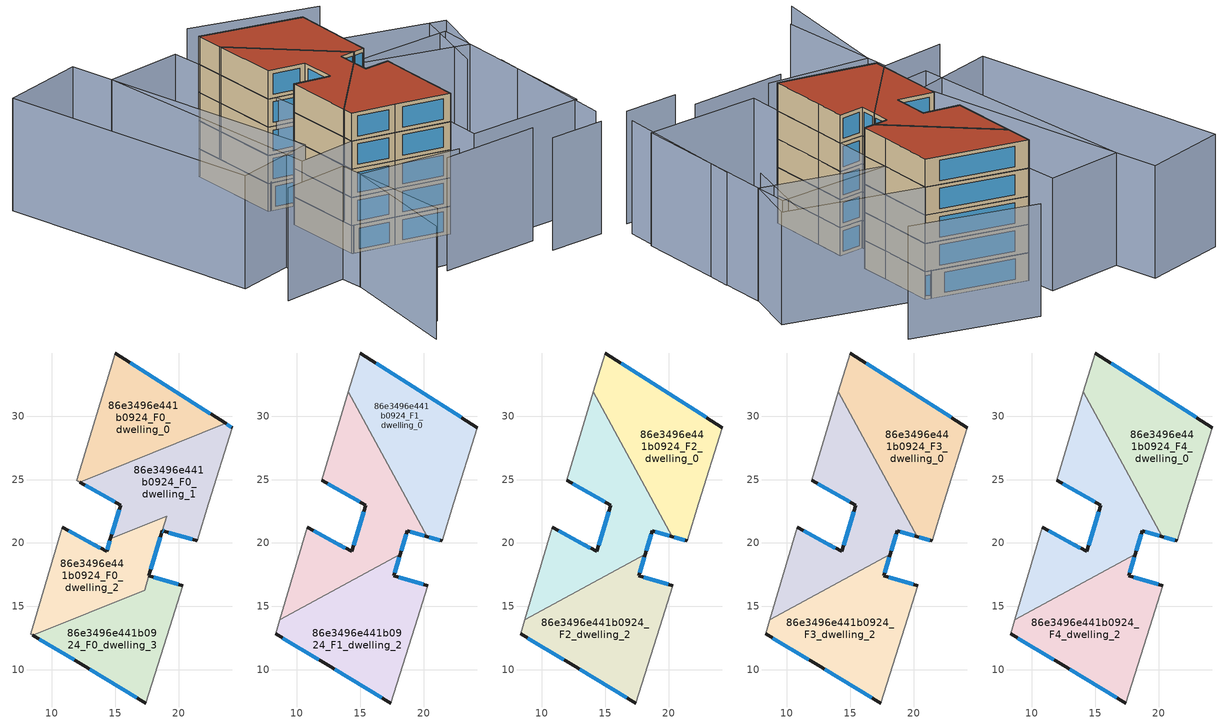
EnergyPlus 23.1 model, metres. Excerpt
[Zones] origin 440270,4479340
86e3496e441b0924_F0_dwelling_0
 floor ground (EU_floor_Construction): 23.71,29.42 14.98,34.99 11.97,24.93 12.21,24.8 z0
 wall outside (EU_wall_Construction): 14.98,34.99 23.71,29.42 z0:3
 wall to 86e3496e441b0924_F0_dwelling_1 (EU_wall_Construction): 23.71,29.42 12.21,24.8 z0:3
 wall adiabatic (EU_wall_Construction): 12.21,24.8 11.97,24.93 14.98,34.99 z0:3
 window (EU_Window_Construction): 16.2,34.21 22.5,30.19 z0.42:2.58
86e3496e441b0924_F0_dwelling_1
 floor ground (EU_floor_Construction): 21.45,20.17 22.38,23.18 24.25,29.08 23.71,29.42 12.21,24.8 15.42,22.98 14.62,20.33 19.06,22.11 18.71,20.96 z0
 wall outside (EU_wall_Construction): 14.62,20.33 15.42,22.98 12.21,24.8 / 23.71,29.42 24.25,29.08 / 21.45,20.17 18.86,20.91 / 18.86,20.92 18.71,20.96 z0:3
 wall adiabatic (EU_wall_Construction): 24.25,29.08 22.38,23.18 21.45,20.17 z0:3
 wall to 86e3496e441b0924_F0_dwelling_2 (EU_wall_Construction): 18.71,20.96 19.06,22.11 / 19.05,22.11 14.62,20.33 z0:3
 window (EU_Window_Construction): 14.73,20.7 15.31,22.61 / 14.98,23.23 12.65,24.55 / 23.79,29.38 24.17,29.13 / 21.09,20.27 19.22,20.81 / 18.84,20.92 18.73,20.95 z0.42:2.58
86e3496e441b0924_F0_dwelling_2
 floor ground (EU_floor_Construction): 17.32,16.27 19.05,22.11 14.62,20.33 14.32,19.33 10.83,21.24 8.32,12.83 8.49,12.72 z0
 wall outside (EU_wall_Construction): 10.83,21.24 14.32,19.33 14.62,20.33 / 18.71,20.96 17.66,17.42 z0:3
 wall adiabatic (EU_wall_Construction): 8.49,12.72 8.32,12.83 10.83,21.24 z0:3
 wall to 86e3496e441b0924_F0_dwelling_3 (EU_wall_Construction): 17.66,17.41 17.32,16.27 8.49,12.72 z0:3
 window (EU_Window_Construction): 11.31,20.98 13.83,19.59 / 14.36,19.47 14.58,20.19 / 18.57,20.47 17.81,17.91 z0.42:2.58
86e3496e441b0924_F0_dwelling_3
 floor ground (EU_floor_Construction): 17.43,7.37 19.3,13.36 20.34,16.63 17.66,17.41 17.32,16.27 8.49,12.72 12.3,10.45 z0
 wall outside (EU_wall_Construction): 17.66,17.41 20.34,16.63 / 17.43,7.37 12.3,10.45 8.49,12.72 z0:3
 wall adiabatic (EU_wall_Construction): 20.34,16.63 19.3,13.36 17.43,7.37 z0:3
 window (EU_Window_Construction): 11.77,10.77 9.02,12.41 / 18.03,17.3 19.97,16.74 / 16.71,7.8 13.01,10.02 z0.42:2.58
86e3496e441b0924_F1_dwelling_0
 floor to 86e3496e441b0924_F0_dwelling_0 (EU_floor_Construction): 23.71,29.42 14.98,34.99 14.07,31.95 16.92,26.69 z3
 floor to 86e3496e441b0924_F0_dwelling_1 (EU_floor_Construction): 21.45,20.17 22.38,23.18 24.25,29.08 23.71,29.42 16.92,26.69 20.28,20.51 z3
 wall outside (EU_wall_Construction): 21.45,20.17 20.28,20.51 / 14.98,34.99 24.25,29.08 z3:6
 wall adiabatic (EU_wall_Construction): 24.25,29.08 22.38,23.18 21.45,20.17 / 14.07,31.95 14.98,34.99 z3:6
 wall to 86e3496e441b0924_F1_dwelling_1 (EU_wall_Construction): 20.28,20.51 14.07,31.95 z3:6
 window (EU_Window_Construction): 21.29,20.22 20.45,20.46 / 16.27,34.17 22.96,29.9 z3.42:5.58
86e3496e441b0924_F1_dwelling_1
 floor to 86e3496e441b0924_F0_dwelling_1 (EU_floor_Construction): 20.28,20.51 16.92,26.69 12.21,24.8 15.42,22.98 14.62,20.33 19.06,22.11 18.71,20.96 18.86,20.92 z3
 floor to 86e3496e441b0924_F0_dwelling_0 (EU_floor_Construction): 16.92,26.69 14.07,31.95 11.97,24.93 12.21,24.8 z3
 floor to 86e3496e441b0924_F0_dwelling_2 (EU_floor_Construction): 18.16,19.11 19.05,22.11 14.62,20.33 14.32,19.33 10.83,21.24 8.66,13.95 z3
 wall outside (EU_wall_Construction): 20.28,20.51 18.71,20.96 18.16,19.11 / 10.83,21.24 14.32,19.33 15.42,22.98 11.97,24.93 z3:6
 wall to 86e3496e441b0924_F1_dwelling_2 (EU_wall_Construction): 18.16,19.11 8.66,13.95 z3:6
 wall adiabatic (EU_wall_Construction): 8.66,13.95 10.83,21.24 / 11.97,24.93 14.07,31.95 z3:6
 window (EU_Window_Construction): 20.07,20.57 18.93,20.89 / 18.64,20.7 18.24,19.37 / 11.31,20.98 13.83,19.59 / 14.47,19.83 15.27,22.47 / 14.94,23.25 12.45,24.66 z3.42:5.58
86e3496e441b0924_F1_dwelling_2
 floor to 86e3496e441b0924_F0_dwelling_2 (EU_floor_Construction): 17.32,16.27 18.16,19.11 8.66,13.95 8.32,12.83 8.5,12.72 z3
 floor to 86e3496e441b0924_F0_dwelling_3 (EU_floor_Construction): 17.43,7.37 19.3,13.36 20.34,16.63 17.66,17.41 17.32,16.27 8.5,12.72 12.3,10.45 z3
 wall outside (EU_wall_Construction): 17.43,7.37 12.3,10.45 8.32,12.83 / 18.16,19.11 17.66,17.41 20.34,16.63 z3:6
 wall adiabatic (EU_wall_Construction): 8.32,12.83 8.66,13.95 / 20.34,16.63 19.3,13.36 17.43,7.37 z3:6
 window (EU_Window_Construction): 16.71,7.8 13.01,10.02 / 11.74,10.78 8.87,12.5 / 18.09,18.87 17.73,17.65 / 18.03,17.3 19.97,16.74 z3.42:5.58
86e3496e441b0924_F2_dwelling_0
 floor to 86e3496e441b0924_F1_dwelling_0 (EU_floor_Construction): 21.45,20.17 22.38,23.18 24.25,29.08 14.98,34.99 14.07,31.95 20.28,20.51 z6
 wall outside (EU_wall_Construction): 21.45,20.17 20.28,20.51 / 14.98,34.99 24.25,29.08 z6:9
 wall adiabatic (EU_wall_Construction): 24.25,29.08 22.38,23.18 21.45,20.17 / 14.07,31.95 14.98,34.99 z6:9
 wall to 86e3496e441b0924_F2_dwelling_1 (EU_wall_Construction): 20.28,20.51 14.07,31.95 z6:9
 window (EU_Window_Construction): 21.29,20.22 20.45,20.46 / 16.27,34.17 22.96,29.9 z6.42:8.58
86e3496e441b0924_F2_dwelling_1
 floor to 86e3496e441b0924_F1_dwelling_1 (EU_floor_Construction): 18.16,19.11 18.71,20.96 20.28,20.51 14.07,31.95 11.97,24.93 15.42,22.98 14.32,19.33 10.83,21.24 8.66,13.95 z6
 wall outside (EU_wall_Construction): 20.28,20.51 18.71,20.96 18.16,19.11 / 10.83,21.24 14.32,19.33 15.42,22.98 11.97,24.93 z6:9
 wall to 86e3496e441b0924_F2_dwelling_2 (EU_wall_Construction): 18.16,19.11 8.66,13.95 z6:9
 wall adiabatic (EU_wall_Construction): 8.66,13.95 10.83,21.24 / 11.97,24.93 14.07,31.95 z6:9
 window (EU_Window_Construction): 20.07,20.57 18.93,20.89 / 18.64,20.7 18.24,19.37 / 11.31,20.98 13.83,19.59 / 14.47,19.83 15.27,22.47 / 14.94,23.25 12.45,24.66 z6.42:8.58
86e3496e441b0924_F2_dwelling_2
 floor to 86e3496e441b0924_F1_dwelling_2 (EU_floor_Construction): 17.43,7.37 19.3,13.36 20.34,16.63 17.66,17.41 18.16,19.11 8.66,13.95 8.32,12.83 12.3,10.45 z6
 wall outside (EU_wall_Construction): 17.43,7.37 12.3,10.45 8.32,12.83 / 18.16,19.11 17.66,17.41 20.34,16.63 z6:9
 wall adiabatic (EU_wall_Construction): 8.32,12.83 8.66,13.95 / 20.34,16.63 19.3,13.36 17.43,7.37 z6:9
 window (EU_Window_Construction): 16.71,7.8 13.01,10.02 / 11.74,10.78 8.87,12.5 / 18.09,18.87 17.73,17.65 / 18.03,17.3 19.97,16.74 z6.42:8.58
86e3496e441b0924_F3_dwelling_0
 floor to 86e3496e441b0924_F2_dwelling_0 (EU_floor_Construction): 21.45,20.17 22.38,23.18 24.25,29.08 14.98,34.99 14.07,31.95 20.28,20.51 z9
 wall outside (EU_wall_Construction): 21.45,20.17 20.28,20.51 / 14.98,34.99 24.25,29.08 z9:12
 wall adiabatic (EU_wall_Construction): 24.25,29.08 22.38,23.18 21.45,20.17 / 14.07,31.95 14.98,34.99 z9:12
 wall to 86e3496e441b0924_F3_dwelling_1 (EU_wall_Construction): 20.28,20.51 14.07,31.95 z9:12
 window (EU_Window_Construction): 21.29,20.22 20.45,20.46 / 16.27,34.17 22.96,29.9 z9.42:11.58
86e3496e441b0924_F3_dwelling_1
 floor to 86e3496e441b0924_F2_dwelling_1 (EU_floor_Construction): 18.16,19.11 18.71,20.96 20.28,20.51 14.07,31.95 11.97,24.93 15.42,22.98 14.32,19.33 10.83,21.24 8.66,13.95 z9
 wall outside (EU_wall_Construction): 20.28,20.51 18.71,20.96 18.16,19.11 / 10.83,21.24 14.32,19.33 15.42,22.98 11.97,24.93 z9:12
 wall to 86e3496e441b0924_F3_dwelling_2 (EU_wall_Construction): 18.16,19.11 8.66,13.95 z9:12
 wall adiabatic (EU_wall_Construction): 8.66,13.95 10.83,21.24 / 11.97,24.93 14.07,31.95 z9:12
 window (EU_Window_Construction): 20.07,20.57 18.93,20.89 / 18.64,20.7 18.24,19.37 / 11.31,20.98 13.83,19.59 / 14.47,19.83 15.27,22.47 / 14.94,23.25 12.45,24.66 z9.42:11.58
86e3496e441b0924_F3_dwelling_2
 floor to 86e3496e441b0924_F2_dwelling_2 (EU_floor_Construction): 17.43,7.37 19.3,13.36 20.34,16.63 17.66,17.41 18.16,19.11 8.66,13.95 8.32,12.83 12.3,10.45 z9
 wall outside (EU_wall_Construction): 17.43,7.37 12.3,10.45 8.32,12.83 / 18.16,19.11 17.66,17.41 20.34,16.63 z9:12
 wall adiabatic (EU_wall_Construction): 8.32,12.83 8.66,13.95 / 20.34,16.63 19.3,13.36 17.43,7.37 z9:12
 window (EU_Window_Construction): 16.71,7.8 13.01,10.02 / 11.74,10.78 8.87,12.5 / 18.09,18.87 17.73,17.65 / 18.03,17.3 19.97,16.74 z9.42:11.58
86e3496e441b0924_F4_dwelling_0
 floor to 86e3496e441b0924_F3_dwelling_0 (EU_floor_Construction): 21.45,20.17 22.38,23.18 24.25,29.08 14.98,34.99 14.07,31.95 20.28,20.51 z12
 wall outside (EU_wall_Construction): 21.45,20.17 20.28,20.51 / 14.98,34.99 24.25,29.08 z12:15
 wall adiabatic (EU_wall_Construction): 24.25,29.08 22.38,23.18 21.45,20.17 / 14.07,31.95 14.98,34.99 z12:15
 wall to 86e3496e441b0924_F4_dwelling_1 (EU_wall_Construction): 20.28,20.51 14.07,31.95 z12:15
 window (EU_Window_Construction): 21.29,20.22 20.45,20.46 / 16.27,34.17 22.96,29.9 z12.42:14.58
 roof outside (EU_roof_Construction): 24.25,29.08 22.38,23.18 21.45,20.17 20.28,20.51 14.07,31.95 14.98,34.99 z15
86e3496e441b0924_F4_dwelling_1
 floor to 86e3496e441b0924_F3_dwelling_1 (EU_floor_Construction): 18.16,19.11 18.71,20.96 20.28,20.51 14.07,31.95 11.97,24.93 15.42,22.98 14.32,19.33 10.83,21.24 8.66,13.95 z12
 wall outside (EU_wall_Construction): 20.28,20.51 18.71,20.96 18.16,19.11 / 10.83,21.24 14.32,19.33 15.42,22.98 11.97,24.93 z12:15
 wall to 86e3496e441b0924_F4_dwelling_2 (EU_wall_Construction): 18.16,19.11 8.66,13.95 z12:15
 wall adiabatic (EU_wall_Construction): 8.66,13.95 10.83,21.24 / 11.97,24.93 14.07,31.95 z12:15
 window (EU_Window_Construction): 20.07,20.57 18.93,20.89 / 18.64,20.7 18.24,19.37 / 11.31,20.98 13.83,19.59 / 14.47,19.83 15.27,22.47 / 14.94,23.25 12.45,24.66 z12.42:14.58
 roof outside (EU_roof_Construction): 14.07,31.95 20.28,20.51 18.71,20.96 18.16,19.11 8.66,13.95 10.83,21.24 14.32,19.33 15.42,22.98 11.97,24.93 z15
86e3496e441b0924_F4_dwelling_2
 floor to 86e3496e441b0924_F3_dwelling_2 (EU_floor_Construction): 17.43,7.37 19.3,13.36 20.34,16.63 17.66,17.41 18.16,19.11 8.66,13.95 8.32,12.83 12.3,10.45 z12
 wall outside (EU_wall_Construction): 17.43,7.37 12.3,10.45 8.32,12.83 / 18.16,19.11 17.66,17.41 20.34,16.63 z12:15
 wall adiabatic (EU_wall_Construction): 8.32,12.83 8.66,13.95 / 20.34,16.63 19.3,13.36 17.43,7.37 z12:15
 window (EU_Window_Construction): 16.71,7.8 13.01,10.02 / 11.74,10.78 8.87,12.5 / 18.09,18.87 17.73,17.65 / 18.03,17.3 19.97,16.74 z12.42:14.58
 roof outside (EU_roof_Construction): 18.16,19.11 17.66,17.41 20.34,16.63 19.3,13.36 17.43,7.37 12.3,10.45 8.32,12.83 8.66,13.95 z15
shading: 19.77,-2.93 25.56,-4.72 / 27.15,-3.01 31.99,11.19 / 10.23,2.97 20.61,-0.06 / -3.53,-4.9 2.43,7.91 / 2.43,7.91 12.59,3.18 / -4.05,11.95 2.99,10.33 / 2.99,10.33 0.02,-2.62 / 30.35,14.06 35.22,21.71 / 32.69,32.7 21.21,40.49 / 1.8,14.23 7.33,40.01 / 7.33,40.01 15.68,38.22 / 15.68,38.22 10.14,12.43 / 10.14,12.43 1.8,14.23 / -4.06,16.95 -1.51,45.67 / -1.51,45.67 7.76,44.85 / 7.76,44.85 5.21,16.13 / 5.21,16.13 -4.06,16.95 / 34.5,19.36 28.43,0.07 / 28.43,0.07 16.3,3.9 / 16.3,3.9 22.38,23.18 / 22.38,23.18 34.5,19.36 / 24.25,29.08 36.7,20.72 / 36.7,20.72 33.37,15.75 / 33.37,15.75 20.91,24.11 / 20.91,24.11 24.25,29.08 z0:12
[Building]
EU S2 Campaign: North Axis=0; Terrain=City; Solar Distribution=FullExterior
[Site:Location]
Madrid: Latitude=40.5; Longitude=-3.5; Time Zone=1; Elevation=609
[SizingPeriod:WeatherFileDays]
AnnualSizingPeriod: Begin Month=1; Begin Day of Month=1; End Month=12; End Day of Month=31; Day of Week for Start Day=Monday; Use Weather File Daylight Saving Period=No; Use Weather File Rain and Snow Indicators=No
[MATERIAL]
EU_InternalMass_Material: Roughness=MediumRough; Thickness=0.1; Conductivity=1; Density=1800; Specific Heat=900; Thermal Absorptance=0.9; Solar Absorptance=0.7; Visible Absorptance=0.7
[MATERIAL:NOMASS] Roughness=MediumRough; Thermal Absorptance=0.9; Solar Absorptance=0.7; Visible Absorptance=0.7
Name | Thermal Resistance
EU_wall_NoMass | 1.60022
EU_roof_NoMass | 1.57597
EU_floor_NoMass | 0.470652
[WINDOWMATERIAL:SIMPLEGLAZINGSYSTEM]
EU_Window_SimpleGlazing: UFactor=3.28802; Solar Heat Gain Coefficient=0.85; Visible Transmittance=0.85
[CONSTRUCTION]
EU_wall_Construction: EU_wall_NoMass
EU_roof_Construction: EU_roof_NoMass
EU_floor_Construction: EU_floor_NoMass
EU_InternalMass_Construction: EU_InternalMass_Material
EU_Window_Construction: EU_Window_SimpleGlazing
[ZONE] Type=1; Multiplier=1; Ceiling Height=autocalculate; Floor Area=autocalculate; Part of Total Floor Area=Yes
Name | Volume
86e3496e441b0924_F0_dwelling_0 | 160.749
86e3496e441b0924_F1_dwelling_0; 86e3496e441b0924_F2_dwelling_0; 86e3496e441b0924_F3_dwelling_0; 86e3496e441b0924_F4_dwelling_0 | 214.956
86e3496e441b0924_F0_dwelling_1 | 168.393
86e3496e441b0924_F1_dwelling_1; 86e3496e441b0924_F2_dwelling_1; 86e3496e441b0924_F3_dwelling_1; 86e3496e441b0924_F4_dwelling_1 | 214.937
86e3496e441b0924_F0_dwelling_2 | 150.361
86e3496e441b0924_F1_dwelling_2; 86e3496e441b0924_F2_dwelling_2; 86e3496e441b0924_F3_dwelling_2; 86e3496e441b0924_F4_dwelling_2 | 213.113
86e3496e441b0924_F0_dwelling_3 | 163.46
[INTERNALMASS] Construction=EU_InternalMass_Construction
Name | Zone or ZoneList | Surface Area
86e3496e441b0924_F0_dwelling_0_EU_InternalMass | 86e3496e441b0924_F0_dwelling_0 | 53.5832
86e3496e441b0924_F0_dwelling_1_EU_InternalMass | 86e3496e441b0924_F0_dwelling_1 | 56.132
86e3496e441b0924_F0_dwelling_2_EU_InternalMass | 86e3496e441b0924_F0_dwelling_2 | 50.1354
86e3496e441b0924_F0_dwelling_3_EU_InternalMass | 86e3496e441b0924_F0_dwelling_3 | 54.4863
86e3496e441b0924_F1_dwelling_0_EU_InternalMass | 86e3496e441b0924_F1_dwelling_0 | 71.6536
86e3496e441b0924_F1_dwelling_1_EU_InternalMass | 86e3496e441b0924_F1_dwelling_1 | 71.6447
86e3496e441b0924_F1_dwelling_2_EU_InternalMass | 86e3496e441b0924_F1_dwelling_2 | 71.0377
86e3496e441b0924_F2_dwelling_0_EU_InternalMass | 86e3496e441b0924_F2_dwelling_0 | 71.6536
86e3496e441b0924_F2_dwelling_1_EU_InternalMass | 86e3496e441b0924_F2_dwelling_1 | 71.6447
86e3496e441b0924_F2_dwelling_2_EU_InternalMass | 86e3496e441b0924_F2_dwelling_2 | 71.0377
86e3496e441b0924_F3_dwelling_0_EU_InternalMass | 86e3496e441b0924_F3_dwelling_0 | 71.6536
86e3496e441b0924_F3_dwelling_1_EU_InternalMass | 86e3496e441b0924_F3_dwelling_1 | 71.6447
86e3496e441b0924_F3_dwelling_2_EU_InternalMass | 86e3496e441b0924_F3_dwelling_2 | 71.0377
86e3496e441b0924_F4_dwelling_0_EU_InternalMass | 86e3496e441b0924_F4_dwelling_0 | 71.6536
86e3496e441b0924_F4_dwelling_1_EU_InternalMass | 86e3496e441b0924_F4_dwelling_1 | 71.6447
86e3496e441b0924_F4_dwelling_2_EU_InternalMass | 86e3496e441b0924_F4_dwelling_2 | 71.0377
[OTHEREQUIPMENT] Fuel Type=Electricity; Design Level Calculation Method=Watts/Area; Power per Zone Floor Area=1; Fraction Latent=0; Fraction Radiant=0; Fraction Lost=0; Carbon Dioxide Generation Rate=0; EndUse Subcategory=EU_Step8_InternalGains
Name | Zone or ZoneList or Space or SpaceList | Schedule
EU_Step8_InternalGain_86e3496e441b0924_F0_dwelling_0_f000 | 86e3496e441b0924_F0_dwelling_0 | EU_Step8_GainSchedule_86e3496e441b0924_F0_dwelling_0_f000
EU_Step8_InternalGain_86e3496e441b0924_F0_dwelling_1_f000 | 86e3496e441b0924_F0_dwelling_1 | EU_Step8_GainSchedule_86e3496e441b0924_F0_dwelling_1_f000
EU_Step8_InternalGain_86e3496e441b0924_F0_dwelling_2_f000 | 86e3496e441b0924_F0_dwelling_2 | EU_Step8_GainSchedule_86e3496e441b0924_F0_dwelling_2_f000
EU_Step8_InternalGain_86e3496e441b0924_F0_dwelling_3_f000 | 86e3496e441b0924_F0_dwelling_3 | EU_Step8_GainSchedule_86e3496e441b0924_F0_dwelling_3_f000
EU_Step8_InternalGain_86e3496e441b0924_F1_dwelling_0_f000 | 86e3496e441b0924_F1_dwelling_0 | EU_Step8_GainSchedule_86e3496e441b0924_F1_dwelling_0_f000
EU_Step8_InternalGain_86e3496e441b0924_F1_dwelling_1_f000 | 86e3496e441b0924_F1_dwelling_1 | EU_Step8_GainSchedule_86e3496e441b0924_F1_dwelling_1_f000
EU_Step8_InternalGain_86e3496e441b0924_F1_dwelling_2_f000 | 86e3496e441b0924_F1_dwelling_2 | EU_Step8_GainSchedule_86e3496e441b0924_F1_dwelling_2_f000
EU_Step8_InternalGain_86e3496e441b0924_F2_dwelling_0_f000 | 86e3496e441b0924_F2_dwelling_0 | EU_Step8_GainSchedule_86e3496e441b0924_F2_dwelling_0_f000
EU_Step8_InternalGain_86e3496e441b0924_F2_dwelling_1_f000 | 86e3496e441b0924_F2_dwelling_1 | EU_Step8_GainSchedule_86e3496e441b0924_F2_dwelling_1_f000
EU_Step8_InternalGain_86e3496e441b0924_F2_dwelling_2_f000 | 86e3496e441b0924_F2_dwelling_2 | EU_Step8_GainSchedule_86e3496e441b0924_F2_dwelling_2_f000
EU_Step8_InternalGain_86e3496e441b0924_F3_dwelling_0_f000 | 86e3496e441b0924_F3_dwelling_0 | EU_Step8_GainSchedule_86e3496e441b0924_F3_dwelling_0_f000
EU_Step8_InternalGain_86e3496e441b0924_F3_dwelling_1_f000 | 86e3496e441b0924_F3_dwelling_1 | EU_Step8_GainSchedule_86e3496e441b0924_F3_dwelling_1_f000
EU_Step8_InternalGain_86e3496e441b0924_F3_dwelling_2_f000 | 86e3496e441b0924_F3_dwelling_2 | EU_Step8_GainSchedule_86e3496e441b0924_F3_dwelling_2_f000
EU_Step8_InternalGain_86e3496e441b0924_F4_dwelling_0_f000 | 86e3496e441b0924_F4_dwelling_0 | EU_Step8_GainSchedule_86e3496e441b0924_F4_dwelling_0_f000
EU_Step8_InternalGain_86e3496e441b0924_F4_dwelling_1_f000 | 86e3496e441b0924_F4_dwelling_1 | EU_Step8_GainSchedule_86e3496e441b0924_F4_dwelling_1_f000
EU_Step8_InternalGain_86e3496e441b0924_F4_dwelling_2_f000 | 86e3496e441b0924_F4_dwelling_2 | EU_Step8_GainSchedule_86e3496e441b0924_F4_dwelling_2_f000
[ZONEVENTILATION:DESIGNFLOWRATE] Schedule=EU_AlwaysOn; Design Flow Rate Calculation Method=AirChanges/Hour; Air Changes per Hour=0.480704; Ventilation Type=Natural; Fan Pressure Rise=0; Fan Total Efficiency=1; Constant Term Coefficient=1; Temperature Term Coefficient=0; Velocity Term Coefficient=0; Velocity Squared Term Coefficient=0; Minimum Indoor Temperature=-100; Maximum Indoor Temperature=100; Delta Temperature=-100; Minimum Outdoor Temperature=-100; Maximum Outdoor Temperature=100; Maximum Wind Speed=40
Name | Zone or ZoneList or Space or SpaceList
EU_ConstantAir_86e3496e441b0924_F0_dwelling_0 | 86e3496e441b0924_F0_dwelling_0
EU_ConstantAir_86e3496e441b0924_F0_dwelling_1 | 86e3496e441b0924_F0_dwelling_1
EU_ConstantAir_86e3496e441b0924_F0_dwelling_2 | 86e3496e441b0924_F0_dwelling_2
EU_ConstantAir_86e3496e441b0924_F0_dwelling_3 | 86e3496e441b0924_F0_dwelling_3
EU_ConstantAir_86e3496e441b0924_F1_dwelling_0 | 86e3496e441b0924_F1_dwelling_0
EU_ConstantAir_86e3496e441b0924_F1_dwelling_1 | 86e3496e441b0924_F1_dwelling_1
EU_ConstantAir_86e3496e441b0924_F1_dwelling_2 | 86e3496e441b0924_F1_dwelling_2
EU_ConstantAir_86e3496e441b0924_F2_dwelling_0 | 86e3496e441b0924_F2_dwelling_0
EU_ConstantAir_86e3496e441b0924_F2_dwelling_1 | 86e3496e441b0924_F2_dwelling_1
EU_ConstantAir_86e3496e441b0924_F2_dwelling_2 | 86e3496e441b0924_F2_dwelling_2
EU_ConstantAir_86e3496e441b0924_F3_dwelling_0 | 86e3496e441b0924_F3_dwelling_0
EU_ConstantAir_86e3496e441b0924_F3_dwelling_1 | 86e3496e441b0924_F3_dwelling_1
EU_ConstantAir_86e3496e441b0924_F3_dwelling_2 | 86e3496e441b0924_F3_dwelling_2
EU_ConstantAir_86e3496e441b0924_F4_dwelling_0 | 86e3496e441b0924_F4_dwelling_0
EU_ConstantAir_86e3496e441b0924_F4_dwelling_1 | 86e3496e441b0924_F4_dwelling_1
EU_ConstantAir_86e3496e441b0924_F4_dwelling_2 | 86e3496e441b0924_F4_dwelling_2
[HVACTEMPLATE:THERMOSTAT] Constant Heating Setpoint=20; Constant Cooling Setpoint=50
EU_HeatOnly_86e3496e441b0924_F0_dwelling_0; EU_HeatOnly_86e3496e441b0924_F0_dwelling_1; EU_HeatOnly_86e3496e441b0924_F0_dwelling_2; EU_HeatOnly_86e3496e441b0924_F0_dwelling_3; EU_HeatOnly_86e3496e441b0924_F1_dwelling_0; EU_HeatOnly_86e3496e441b0924_F1_dwelling_1; EU_HeatOnly_86e3496e441b0924_F1_dwelling_2; EU_HeatOnly_86e3496e441b0924_F2_dwelling_0; EU_HeatOnly_86e3496e441b0924_F2_dwelling_1; EU_HeatOnly_86e3496e441b0924_F2_dwelling_2; EU_HeatOnly_86e3496e441b0924_F3_dwelling_0; EU_HeatOnly_86e3496e441b0924_F3_dwelling_1; EU_HeatOnly_86e3496e441b0924_F3_dwelling_2; EU_HeatOnly_86e3496e441b0924_F4_dwelling_0; EU_HeatOnly_86e3496e441b0924_F4_dwelling_1; EU_HeatOnly_86e3496e441b0924_F4_dwelling_2
[HVACTEMPLATE:ZONE:IDEALLOADSAIRSYSTEM] System Availability Schedule=EU_AlwaysOn; Maximum Heating Supply Air Temperature=50; Minimum Cooling Supply Air Temperature=13; Maximum Heating Supply Air Humidity Ratio=0.0156; Minimum Cooling Supply Air Humidity Ratio=0.0077; Heating Limit=NoLimit; Cooling Limit=NoLimit; Heating Availability Schedule=EU_AlwaysOn; Cooling Availability Schedule=EU_CoolingOff; Dehumidification Control Type=ConstantSensibleHeatRatio; Cooling Sensible Heat Ratio=0.7; Dehumidification Setpoint=60; Humidification Control Type=None; Humidification Setpoint=30; Outdoor Air Method=None; Outdoor Air Flow Rate per Person=0.00944; Outdoor Air Flow Rate per Zone Floor Area=0; Outdoor Air Flow Rate per Zone=0; Demand Controlled Ventilation Type=None; Outdoor Air Economizer Type=NoEconomizer; Heat Recovery Type=None; Sensible Heat Recovery Effectiveness=0.7; Latent Heat Recovery Effectiveness=0.65
Name | Template Thermostat
86e3496e441b0924_F0_dwelling_0 | EU_HeatOnly_86e3496e441b0924_F0_dwelling_0
86e3496e441b0924_F0_dwelling_1 | EU_HeatOnly_86e3496e441b0924_F0_dwelling_1
86e3496e441b0924_F0_dwelling_2 | EU_HeatOnly_86e3496e441b0924_F0_dwelling_2
86e3496e441b0924_F0_dwelling_3 | EU_HeatOnly_86e3496e441b0924_F0_dwelling_3
86e3496e441b0924_F1_dwelling_0 | EU_HeatOnly_86e3496e441b0924_F1_dwelling_0
86e3496e441b0924_F1_dwelling_1 | EU_HeatOnly_86e3496e441b0924_F1_dwelling_1
86e3496e441b0924_F1_dwelling_2 | EU_HeatOnly_86e3496e441b0924_F1_dwelling_2
86e3496e441b0924_F2_dwelling_0 | EU_HeatOnly_86e3496e441b0924_F2_dwelling_0
86e3496e441b0924_F2_dwelling_1 | EU_HeatOnly_86e3496e441b0924_F2_dwelling_1
86e3496e441b0924_F2_dwelling_2 | EU_HeatOnly_86e3496e441b0924_F2_dwelling_2
86e3496e441b0924_F3_dwelling_0 | EU_HeatOnly_86e3496e441b0924_F3_dwelling_0
86e3496e441b0924_F3_dwelling_1 | EU_HeatOnly_86e3496e441b0924_F3_dwelling_1
86e3496e441b0924_F3_dwelling_2 | EU_HeatOnly_86e3496e441b0924_F3_dwelling_2
86e3496e441b0924_F4_dwelling_0 | EU_HeatOnly_86e3496e441b0924_F4_dwelling_0
86e3496e441b0924_F4_dwelling_1 | EU_HeatOnly_86e3496e441b0924_F4_dwelling_1
86e3496e441b0924_F4_dwelling_2 | EU_HeatOnly_86e3496e441b0924_F4_dwelling_2
[SIZING:ZONE] Zone Cooling Design Supply Air Temperature Input Method=SupplyAirTemperature; Zone Cooling Design Supply Air Temperature=13; Zone Heating Design Supply Air Temperature Input Method=SupplyAirTemperature; Zone Heating Design Supply Air Temperature=50; Zone Cooling Design Supply Air Humidity Ratio=0.008; Zone Heating Design Supply Air Humidity Ratio=0.008; Cooling Design Air Flow Method=DesignDay; Cooling Design Air Flow Rate=0; Cooling Minimum Air Flow per Zone Floor Area=0.000762; Cooling Minimum Air Flow=0; Cooling Minimum Air Flow Fraction=0.2; Heating Design Air Flow Method=DesignDay; Heating Design Air Flow Rate=0; Heating Maximum Air Flow per Zone Floor Area=0.002032; Heating Maximum Air Flow=0.141576; Heating Maximum Air Flow Fraction=0.3; Account for Dedicated Outdoor Air System=No; Dedicated Outdoor Air System Control Strategy=NeutralSupplyAir; Dedicated Outdoor Air Low Setpoint Temperature for Design=autosize; Dedicated Outdoor Air High Setpoint Temperature for Design=autosize; Zone Load Sizing Method=Sensible Load Only No Latent Load; Zone Latent Cooling Design Supply Air Humidity Ratio Input Method=HumidityRatioDifference; Zone Cooling Design Supply Air Humidity Ratio Difference=0.005; Zone Latent Heating Design Supply Air Humidity Ratio Input Method=HumidityRatioDifference; Zone Humidification Design Supply Air Humidity Ratio Difference=0.005
86e3496e441b0924_F0_dwelling_0; 86e3496e441b0924_F0_dwelling_1; 86e3496e441b0924_F0_dwelling_2; 86e3496e441b0924_F0_dwelling_3; 86e3496e441b0924_F1_dwelling_0; 86e3496e441b0924_F1_dwelling_1; 86e3496e441b0924_F1_dwelling_2; 86e3496e441b0924_F2_dwelling_0; 86e3496e441b0924_F2_dwelling_1; 86e3496e441b0924_F2_dwelling_2; 86e3496e441b0924_F3_dwelling_0; 86e3496e441b0924_F3_dwelling_1; 86e3496e441b0924_F3_dwelling_2; 86e3496e441b0924_F4_dwelling_0; 86e3496e441b0924_F4_dwelling_1; 86e3496e441b0924_F4_dwelling_2
[SCHEDULE:CONSTANT]
Name | Hourly Value
EU_AlwaysOn | 1
EU_CoolingOff | 0
[SCHEDULE:FILE] Column Number=1; Rows to Skip at Top=0; Number of Hours of Data=8760; Column Separator=Comma; Interpolate to Timestep=No; Minutes per Item=60; Adjust Schedule for Daylight Savings=Yes
Name | File
EU_Step8_GainSchedule_86e3496e441b0924_F0_dwelling_0_f000 | ../../schedules/86e3496e441b0924/86e3496e441b0924_F0_dwelling_0_f000_gain.csv
EU_Step8_GainSchedule_86e3496e441b0924_F0_dwelling_1_f000 | ../../schedules/86e3496e441b0924/86e3496e441b0924_F0_dwelling_1_f000_gain.csv
EU_Step8_GainSchedule_86e3496e441b0924_F0_dwelling_2_f000 | ../../schedules/86e3496e441b0924/86e3496e441b0924_F0_dwelling_2_f000_gain.csv
EU_Step8_GainSchedule_86e3496e441b0924_F0_dwelling_3_f000 | ../../schedules/86e3496e441b0924/86e3496e441b0924_F0_dwelling_3_f000_gain.csv
EU_Step8_GainSchedule_86e3496e441b0924_F1_dwelling_0_f000 | ../../schedules/86e3496e441b0924/86e3496e441b0924_F1_dwelling_0_f000_gain.csv
EU_Step8_GainSchedule_86e3496e441b0924_F1_dwelling_1_f000 | ../../schedules/86e3496e441b0924/86e3496e441b0924_F1_dwelling_1_f000_gain.csv
EU_Step8_GainSchedule_86e3496e441b0924_F1_dwelling_2_f000 | ../../schedules/86e3496e441b0924/86e3496e441b0924_F1_dwelling_2_f000_gain.csv
EU_Step8_GainSchedule_86e3496e441b0924_F2_dwelling_0_f000 | ../../schedules/86e3496e441b0924/86e3496e441b0924_F2_dwelling_0_f000_gain.csv
EU_Step8_GainSchedule_86e3496e441b0924_F2_dwelling_1_f000 | ../../schedules/86e3496e441b0924/86e3496e441b0924_F2_dwelling_1_f000_gain.csv
EU_Step8_GainSchedule_86e3496e441b0924_F2_dwelling_2_f000 | ../../schedules/86e3496e441b0924/86e3496e441b0924_F2_dwelling_2_f000_gain.csv
EU_Step8_GainSchedule_86e3496e441b0924_F3_dwelling_0_f000 | ../../schedules/86e3496e441b0924/86e3496e441b0924_F3_dwelling_0_f000_gain.csv
EU_Step8_GainSchedule_86e3496e441b0924_F3_dwelling_1_f000 | ../../schedules/86e3496e441b0924/86e3496e441b0924_F3_dwelling_1_f000_gain.csv
EU_Step8_GainSchedule_86e3496e441b0924_F3_dwelling_2_f000 | ../../schedules/86e3496e441b0924/86e3496e441b0924_F3_dwelling_2_f000_gain.csv
EU_Step8_GainSchedule_86e3496e441b0924_F4_dwelling_0_f000 | ../../schedules/86e3496e441b0924/86e3496e441b0924_F4_dwelling_0_f000_gain.csv
EU_Step8_GainSchedule_86e3496e441b0924_F4_dwelling_1_f000 | ../../schedules/86e3496e441b0924/86e3496e441b0924_F4_dwelling_1_f000_gain.csv
EU_Step8_GainSchedule_86e3496e441b0924_F4_dwelling_2_f000 | ../../schedules/86e3496e441b0924/86e3496e441b0924_F4_dwelling_2_f000_gain.csv
